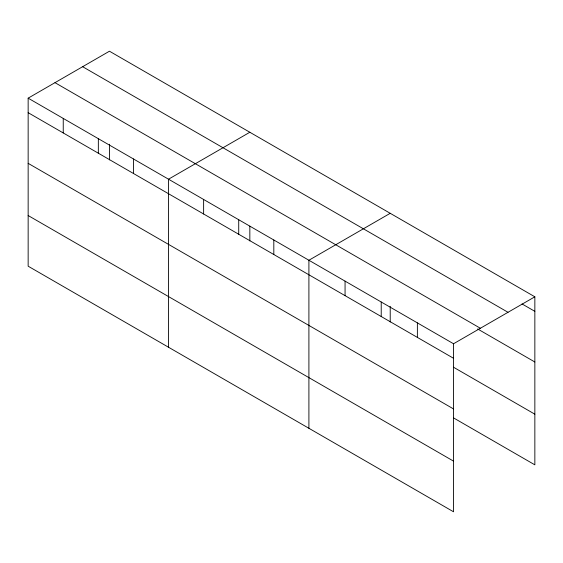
<?xml version="1.0" encoding="UTF-8"?>
<svg xmlns="http://www.w3.org/2000/svg" width="563" height="563" viewBox="0 0 563 563"><rect width="100%" height="100%" fill="white"/><g stroke="black" fill="none" stroke-linecap="round" stroke-linejoin="round"><path stroke-width="0.84" d="M28.15 98.159L453.539 343.754L453.539 511.788L28.15 266.193L28.15 98.159L109.461 51.212L534.85 296.807L534.85 464.841L453.496 417.873M249.838 132.256L168.527 179.203L168.527 347.237M390.215 213.307L308.904 260.247L308.904 428.288M453.539 343.754L534.85 296.807M522.042 303.943L534.85 311.332M82.627 66.701L508.016 312.296M54.984 82.662L480.373 328.257M477.6 328.94L534.85 361.995M28.15 112.684L453.539 358.279M453.496 367.217L534.85 414.185M28.15 163.34L453.539 408.935M28.15 215.53L453.539 461.132M417.38 322.873L417.38 337.399M390.215 306.328L390.215 321.987M381.221 302L381.221 316.526M345.063 281.127L345.063 295.652M273.815 239.986L273.815 254.511M249.838 226.15L249.838 240.936M238.719 219.725L238.719 234.25M203.623 199.464L203.623 213.989M133.431 158.942L133.431 173.467M109.461 144.234L109.461 159.892M98.342 138.681L98.342 153.206M63.246 118.42L63.246 132.945"/></g></svg>
